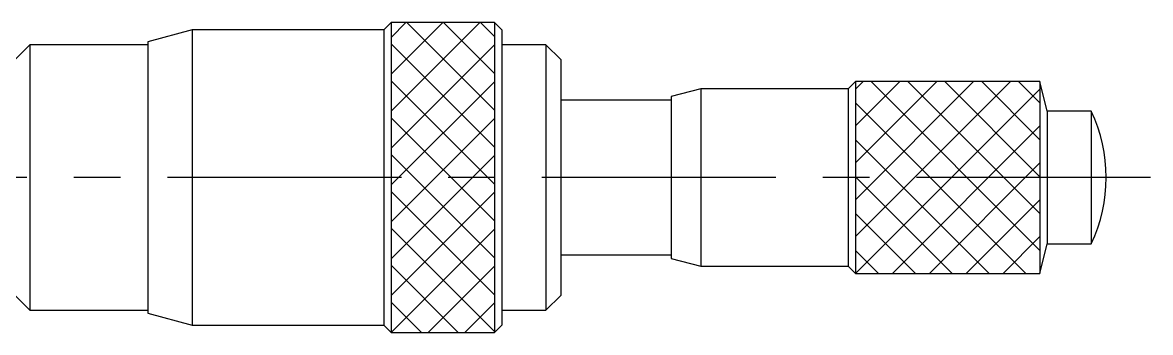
# Model space of a CAD drawing. Extents: x 0 to 460, y -8 to 315.
# Drawn here: x 148.8 to 225.3, y 193.6 to 214.6 of the extents above; entities that cross this region are included whole.
import ezdxf

# ---------------------------------------------------------------- set-up
doc = ezdxf.new("R2010")
doc.units = 0
doc.header["$LTSCALE"] = 0.5
doc.linetypes.add('CENTER', pattern=[50.8, 31.75, -6.35, 6.35, -6.35])
for name, color, linetype in [('MSM_CENTER', 1, 'CENTER'), ('MSM_CONTINUOUS', 7, 'CONTINUOUS'), ('MSM_NARROW', 5, 'CONTINUOUS')]:
    doc.layers.add(name, color=color, linetype=linetype)

msp = doc.modelspace()

# ---------------------------------------------------------------- linework, layer by layer
at = {"layer": 'MSM_CENTER'}
msp.add_line((225.345, 204.1), (127.845, 204.1), dxfattribs=at)
at = {"layer": 'MSM_CONTINUOUS'}
for p, q in [((173.845, 214.6), (173.345, 214.1)), ((180.845, 214.6), (173.845, 214.6)), ((173.845, 214.6), (173.845, 193.6)), ((181.345, 214.1), (180.845, 214.6)), ((180.845, 214.6), (180.845, 193.6)), ((160.345, 214.1), (157.345, 213.3)), ((173.345, 214.1), (160.345, 214.1)), ((160.345, 214.1), (160.345, 194.1)), ((173.345, 214.1), (173.345, 194.1)), ((181.345, 214.1), (181.345, 194.1)), ((149.345, 213.1), (148.345, 212.1)), ((157.345, 213.1), (149.345, 213.1)), ((149.345, 213.1), (149.345, 195.1)), ((157.345, 213.3), (157.345, 194.9)), ((184.345, 213.1), (181.345, 213.1)), ((185.345, 212.1), (184.345, 213.1)), ((184.345, 213.1), (184.345, 195.1)), ((185.345, 212.1), (185.345, 196.1)), ((205.345, 210.6), (204.845, 210.1)), ((217.845, 210.6), (205.345, 210.6)), ((205.345, 210.6), (205.345, 197.6)), ((218.345, 208.6), (217.845, 210.6)), ((217.845, 210.6), (217.845, 197.6)), ((194.845, 210.1), (192.845, 209.6)), ((204.845, 210.1), (194.845, 210.1)), ((194.845, 210.1), (194.845, 198.1)), ((204.845, 210.1), (204.845, 198.1)), ((192.845, 209.35), (185.345, 209.35)), ((192.845, 209.6), (192.845, 198.6)), ((221.332, 208.6), (218.345, 208.6)), ((218.345, 208.6), (218.345, 199.6)), ((221.332, 208.6), (221.332, 199.6)), ((217.845, 197.6), (218.345, 199.6)), ((218.345, 199.6), (221.332, 199.6)), ((185.345, 198.85), (192.845, 198.85)), ((192.845, 198.6), (194.845, 198.1)), ((194.845, 198.1), (204.845, 198.1)), ((204.845, 198.1), (205.345, 197.6)), ((205.345, 197.6), (217.845, 197.6)), ((148.345, 196.1), (149.345, 195.1)), ((184.345, 195.1), (185.345, 196.1)), ((149.345, 195.1), (157.345, 195.1)), ((181.345, 195.1), (184.345, 195.1)), ((157.345, 194.9), (160.345, 194.1)), ((160.345, 194.1), (173.345, 194.1)), ((173.345, 194.1), (173.845, 193.6)), ((173.845, 193.6), (180.845, 193.6)), ((180.845, 193.6), (181.345, 194.1))]:
    msp.add_line(p, q, dxfattribs=at)
msp.add_arc((211.845, 204.1), 10.5, 334.62307, 25.37691, dxfattribs=at)
at = {"layer": 'MSM_NARROW'}
for p, q in [((173.845, 208.595), (179.85, 214.6)), ((173.845, 211.095), (177.35, 214.6)), ((173.845, 213.595), (174.85, 214.6)), ((174.9, 214.6), (180.845, 208.655)), ((177.4, 214.6), (180.845, 211.155)), ((179.9, 214.6), (180.845, 213.655)), ((173.845, 213.155), (180.845, 206.155)), ((173.845, 206.095), (180.845, 213.095)), ((173.845, 210.655), (180.845, 203.655)), ((173.845, 203.595), (180.845, 210.595)), ((205.345, 200.095), (215.85, 210.6)), ((205.345, 202.595), (213.35, 210.6)), ((205.345, 205.095), (210.85, 210.6)), ((205.345, 207.595), (208.35, 210.6)), ((205.345, 210.095), (205.85, 210.6)), ((206.4, 210.6), (217.845, 199.155)), ((208.9, 210.6), (217.845, 201.655)), ((211.4, 210.6), (217.845, 204.155)), ((213.9, 210.6), (217.845, 206.655)), ((216.4, 210.6), (217.845, 209.155)), ((205.35, 197.6), (217.845, 210.095)), ((205.345, 209.155), (216.9, 197.6)), ((173.845, 208.155), (180.845, 201.155)), ((173.845, 201.095), (180.845, 208.095)), ((207.85, 197.6), (217.845, 207.595)), ((205.345, 206.655), (214.4, 197.6)), ((173.845, 205.655), (180.845, 198.655)), ((173.845, 198.595), (180.845, 205.595)), ((210.35, 197.6), (217.845, 205.095)), ((205.345, 204.155), (211.9, 197.6)), ((173.845, 203.155), (180.845, 196.155)), ((173.845, 196.095), (180.845, 203.095)), ((212.85, 197.6), (217.845, 202.595)), ((205.345, 201.655), (209.4, 197.6)), ((173.845, 200.655), (180.845, 193.655)), ((173.85, 193.6), (180.845, 200.595)), ((215.35, 197.6), (217.845, 200.095)), ((205.345, 199.155), (206.9, 197.6)), ((173.845, 198.155), (178.4, 193.6)), ((176.35, 193.6), (180.845, 198.095)), ((173.845, 195.655), (175.9, 193.6)), ((178.85, 193.6), (180.845, 195.595))]:
    msp.add_line(p, q, dxfattribs=at)

doc.saveas('drawing.dxf')
